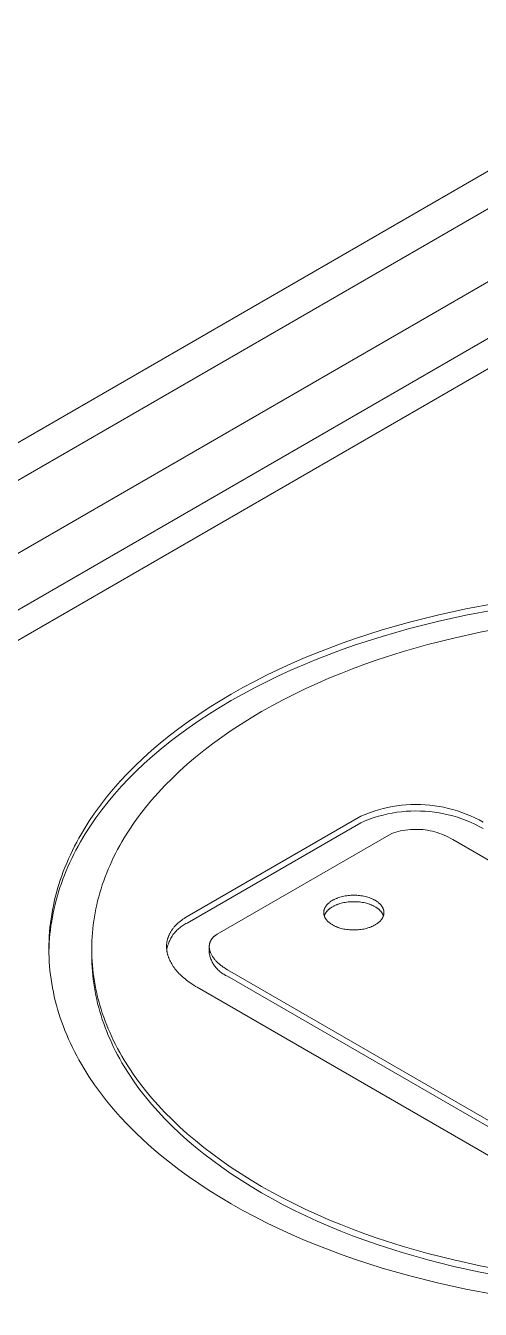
# Model space of a CAD drawing. Header units: millimetres. Extents: x -279 to 4999, y 61 to 3536.
# Drawn here: x 4700.2 to 4712.91, y 1395.65 to 1431.52 of the extents above; entities that cross this region are included whole.
import ezdxf

# ---------------------------------------------------------------- set-up
doc = ezdxf.new("R2010")
doc.units = ezdxf.units.MM
doc.layers.add('ZANO_R', color=7, linetype='Continuous', lineweight=0)

msp = doc.modelspace()

# ---------------------------------------------------------------- linework, layer by layer
at = {"layer": 'ZANO_R'}
for p, q in [((4788.437, 1470.935), (4605.167, 1365.124)), ((4605.435, 1364.224), (4789.083, 1470.253)), ((4792.281, 1470.063), (4604.064, 1361.396)), ((4793.651, 1469.272), (4605.435, 1360.605)), ((4673.547, 1399.078), (4728.367, 1430.728)), ((4712.512, 1415.222), (4713.317, 1415.372)), ((4710.937, 1414.854), (4711.719, 1415.05)), ((4711.719, 1415.05), (4712.512, 1415.222)), ((4711.719, 1414.87), (4712.512, 1415.043)), ((4712.512, 1415.043), (4713.317, 1415.192)), ((4710.17, 1414.636), (4710.937, 1414.854)), ((4710.17, 1414.456), (4710.937, 1414.675)), ((4710.937, 1414.675), (4711.719, 1414.87)), ((4713.658, 1414.709), (4712.909, 1414.57)), ((4709.05, 1414.265), (4709.419, 1414.394)), ((4709.419, 1414.394), (4710.17, 1414.636)), ((4709.419, 1414.214), (4710.17, 1414.456)), ((4712.169, 1414.409), (4711.442, 1414.227)), ((4712.909, 1414.57), (4712.169, 1414.409)), ((4707.969, 1413.842), (4708.325, 1413.989)), ((4708.325, 1413.989), (4708.685, 1414.129)), ((4708.325, 1413.809), (4708.685, 1413.95)), ((4708.685, 1414.129), (4709.05, 1414.265)), ((4708.685, 1413.95), (4709.05, 1414.085)), ((4709.05, 1414.085), (4709.419, 1414.214)), ((4710.728, 1414.023), (4710.028, 1413.798)), ((4711.442, 1414.227), (4710.728, 1414.023)), ((4707.274, 1413.531), (4707.619, 1413.689)), ((4707.619, 1413.689), (4707.969, 1413.842)), ((4707.619, 1413.51), (4707.969, 1413.662)), ((4707.969, 1413.662), (4708.325, 1413.809)), ((4709.684, 1413.678), (4709.344, 1413.552)), ((4710.028, 1413.798), (4709.684, 1413.678)), ((4706.601, 1413.198), (4706.935, 1413.367)), ((4706.935, 1413.367), (4707.274, 1413.531)), ((4706.935, 1413.188), (4707.274, 1413.351)), ((4707.274, 1413.351), (4707.619, 1413.51)), ((4708.678, 1413.284), (4708.351, 1413.142)), ((4709.009, 1413.421), (4708.678, 1413.284)), ((4709.344, 1413.552), (4709.009, 1413.421)), ((4705.951, 1412.841), (4706.273, 1413.022)), ((4706.273, 1413.022), (4706.601, 1413.198)), ((4706.273, 1412.842), (4706.601, 1413.018)), ((4706.601, 1413.018), (4706.935, 1413.188)), ((4708.03, 1412.995), (4707.714, 1412.842)), ((4708.351, 1413.142), (4708.03, 1412.995)), ((4705.333, 1412.466), (4705.637, 1412.655)), ((4705.637, 1412.655), (4705.951, 1412.841)), ((4705.642, 1412.478), (4705.951, 1412.661)), ((4705.951, 1412.661), (4706.273, 1412.842)), ((4707.098, 1412.521), (4706.798, 1412.352)), ((4707.403, 1412.684), (4707.098, 1412.521)), ((4707.714, 1412.842), (4707.403, 1412.684)), ((4704.755, 1412.077), (4705.039, 1412.273)), ((4705.039, 1412.273), (4705.333, 1412.466)), ((4705.053, 1412.102), (4705.343, 1412.292)), ((4705.343, 1412.292), (4705.642, 1412.478)), ((4706.506, 1412.179), (4706.223, 1412.002)), ((4706.798, 1412.352), (4706.506, 1412.179)), ((4704.217, 1411.676), (4704.481, 1411.878)), ((4704.481, 1411.878), (4704.755, 1412.077)), ((4704.502, 1411.714), (4704.773, 1411.91)), ((4704.773, 1411.91), (4705.053, 1412.102)), ((4705.949, 1411.823), (4705.684, 1411.64)), ((4706.223, 1412.002), (4705.949, 1411.823)), ((4703.719, 1411.263), (4703.963, 1411.471)), ((4703.963, 1411.471), (4704.217, 1411.676)), ((4703.991, 1411.313), (4704.242, 1411.515)), ((4704.242, 1411.515), (4704.502, 1411.714)), ((4705.429, 1411.455), (4705.183, 1411.267)), ((4705.684, 1411.64), (4705.429, 1411.455)), ((4703.485, 1411.052), (4703.719, 1411.263)), ((4703.517, 1410.902), (4703.749, 1411.109)), ((4703.749, 1411.109), (4703.991, 1411.313)), ((4704.947, 1411.076), (4704.72, 1410.882)), ((4705.183, 1411.267), (4704.947, 1411.076)), ((4703.047, 1410.623), (4703.261, 1410.839)), ((4703.261, 1410.839), (4703.485, 1411.052)), ((4703.295, 1410.692), (4703.517, 1410.902)), ((4704.72, 1410.882), (4704.501, 1410.686)), ((4702.648, 1410.185), (4702.842, 1410.405)), ((4702.842, 1410.405), (4703.047, 1410.623)), ((4702.88, 1410.266), (4703.083, 1410.48)), ((4703.083, 1410.48), (4703.295, 1410.692)), ((4704.293, 1410.487), (4704.093, 1410.286)), ((4704.501, 1410.686), (4704.293, 1410.487)), ((4702.464, 1409.962), (4702.648, 1410.185)), ((4702.503, 1409.831), (4702.687, 1410.05)), ((4702.687, 1410.05), (4702.88, 1410.266)), ((4703.903, 1410.083), (4703.722, 1409.878)), ((4704.093, 1410.286), (4703.903, 1410.083)), ((4702.125, 1409.511), (4702.29, 1409.738)), ((4702.29, 1409.738), (4702.464, 1409.962)), ((4702.33, 1409.611), (4702.503, 1409.831)), ((4703.55, 1409.671), (4703.388, 1409.462)), ((4703.722, 1409.878), (4703.55, 1409.671)), ((4710.067, 1409.608), (4710.194, 1409.643)), ((4710.194, 1409.643), (4710.323, 1409.672)), ((4710.323, 1409.672), (4710.452, 1409.697)), ((4710.452, 1409.697), (4710.581, 1409.718)), ((4710.581, 1409.718), (4710.712, 1409.735)), ((4710.712, 1409.735), (4710.843, 1409.746)), ((4710.843, 1409.746), (4710.974, 1409.754)), ((4710.974, 1409.754), (4711.106, 1409.756)), ((4711.106, 1409.756), (4711.237, 1409.755)), ((4711.237, 1409.755), (4711.368, 1409.748)), ((4711.368, 1409.748), (4711.499, 1409.737)), ((4711.499, 1409.737), (4711.63, 1409.722)), ((4711.63, 1409.722), (4711.76, 1409.702)), ((4711.76, 1409.702), (4711.889, 1409.678)), ((4711.889, 1409.678), (4712.018, 1409.649)), ((4712.018, 1409.649), (4712.145, 1409.616)), ((4701.826, 1409.053), (4701.971, 1409.283)), ((4701.971, 1409.283), (4702.125, 1409.511)), ((4702.011, 1409.164), (4702.165, 1409.388)), ((4702.165, 1409.388), (4702.33, 1409.611)), ((4703.388, 1409.462), (4703.235, 1409.251)), ((4704.713, 1406.623), (4709.573, 1409.429)), ((4709.573, 1409.429), (4709.695, 1409.48)), ((4709.573, 1409.249), (4709.695, 1409.301)), ((4709.695, 1409.48), (4709.817, 1409.527)), ((4709.695, 1409.301), (4709.817, 1409.348)), ((4709.817, 1409.527), (4709.942, 1409.57)), ((4709.817, 1409.348), (4709.942, 1409.39)), ((4709.942, 1409.57), (4710.067, 1409.608)), ((4709.942, 1409.39), (4710.067, 1409.429)), ((4710.067, 1409.429), (4710.194, 1409.463)), ((4710.194, 1409.463), (4710.323, 1409.492)), ((4710.323, 1409.492), (4710.452, 1409.518)), ((4710.452, 1409.518), (4710.581, 1409.539)), ((4710.581, 1409.539), (4710.712, 1409.555)), ((4710.712, 1409.555), (4710.843, 1409.567)), ((4710.843, 1409.567), (4710.974, 1409.574)), ((4710.974, 1409.574), (4711.106, 1409.577)), ((4711.106, 1409.577), (4711.237, 1409.575)), ((4711.237, 1409.575), (4711.368, 1409.568)), ((4711.368, 1409.568), (4711.499, 1409.558)), ((4711.499, 1409.558), (4711.63, 1409.542)), ((4711.63, 1409.542), (4711.76, 1409.522)), ((4711.76, 1409.522), (4711.889, 1409.498)), ((4711.889, 1409.498), (4712.018, 1409.469)), ((4712.018, 1409.469), (4712.145, 1409.436)), ((4712.145, 1409.616), (4712.271, 1409.578)), ((4712.145, 1409.436), (4712.271, 1409.399)), ((4712.271, 1409.578), (4712.395, 1409.536)), ((4712.271, 1409.399), (4712.395, 1409.357)), ((4712.395, 1409.536), (4712.519, 1409.49)), ((4712.395, 1409.357), (4712.519, 1409.311)), ((4712.519, 1409.49), (4712.64, 1409.44)), ((4712.519, 1409.311), (4712.64, 1409.26)), ((4712.64, 1409.44), (4712.76, 1409.385)), ((4712.76, 1409.385), (4712.877, 1409.327)), ((4712.877, 1409.327), (4712.993, 1409.264)), ((4701.692, 1408.821), (4701.758, 1408.937)), ((4701.731, 1408.711), (4701.866, 1408.938)), ((4701.758, 1408.937), (4701.826, 1409.053)), ((4701.866, 1408.938), (4702.011, 1409.164)), ((4703.091, 1409.038), (4702.957, 1408.824)), ((4703.235, 1409.251), (4703.091, 1409.038)), ((4704.713, 1406.443), (4709.573, 1409.249)), ((4710.42, 1408.94), (4705.56, 1406.134)), ((4710.486, 1408.963), (4710.42, 1408.94)), ((4710.551, 1408.983), (4710.486, 1408.963)), ((4710.618, 1409.001), (4710.551, 1408.983)), ((4710.685, 1409.017), (4710.618, 1409.001)), ((4710.753, 1409.031), (4710.685, 1409.017)), ((4710.821, 1409.042), (4710.753, 1409.031)), ((4710.889, 1409.051), (4710.821, 1409.042)), ((4710.958, 1409.057), (4710.889, 1409.051)), ((4711.027, 1409.062), (4710.958, 1409.057)), ((4711.095, 1409.063), (4711.027, 1409.062)), ((4711.164, 1409.063), (4711.095, 1409.063)), ((4711.233, 1409.06), (4711.164, 1409.063)), ((4711.302, 1409.054), (4711.233, 1409.06)), ((4711.371, 1409.047), (4711.302, 1409.054)), ((4711.439, 1409.036), (4711.371, 1409.047)), ((4711.507, 1409.024), (4711.439, 1409.036)), ((4711.574, 1409.009), (4711.507, 1409.024)), ((4711.641, 1408.992), (4711.574, 1409.009)), ((4711.707, 1408.973), (4711.641, 1408.992)), ((4711.772, 1408.951), (4711.707, 1408.973)), ((4711.837, 1408.927), (4711.772, 1408.951)), ((4711.901, 1408.901), (4711.837, 1408.927)), ((4712.64, 1409.26), (4712.76, 1409.206)), ((4712.76, 1409.206), (4712.877, 1409.147)), ((4712.877, 1409.147), (4712.993, 1409.084)), ((4701.509, 1408.472), (4701.567, 1408.589)), ((4701.567, 1408.589), (4701.628, 1408.705)), ((4701.605, 1408.482), (4701.667, 1408.596)), ((4701.628, 1408.705), (4701.692, 1408.821)), ((4701.667, 1408.596), (4701.731, 1408.711)), ((4702.831, 1408.609), (4702.772, 1408.5)), ((4702.893, 1408.716), (4702.831, 1408.609)), ((4702.957, 1408.824), (4702.893, 1408.716)), ((4711.964, 1408.873), (4711.901, 1408.901)), ((4712.026, 1408.842), (4711.964, 1408.873)), ((4712.086, 1408.81), (4712.026, 1408.842)), ((4712.146, 1408.775), (4712.086, 1408.81)), ((4723.577, 1402.176), (4712.146, 1408.775)), ((4701.348, 1408.119), (4701.399, 1408.237)), ((4701.399, 1408.237), (4701.453, 1408.354)), ((4701.435, 1408.136), (4701.489, 1408.251)), ((4701.453, 1408.354), (4701.509, 1408.472)), ((4701.489, 1408.251), (4701.546, 1408.367)), ((4701.546, 1408.367), (4701.605, 1408.482)), ((4702.661, 1408.283), (4702.609, 1408.173)), ((4702.715, 1408.392), (4702.661, 1408.283)), ((4702.772, 1408.5), (4702.715, 1408.392)), ((4701.21, 1407.763), (4701.253, 1407.882)), ((4701.253, 1407.882), (4701.3, 1408)), ((4701.286, 1407.787), (4701.333, 1407.904)), ((4701.3, 1408), (4701.348, 1408.119)), ((4701.333, 1407.904), (4701.383, 1408.02)), ((4701.383, 1408.02), (4701.435, 1408.136)), ((4702.466, 1407.844), (4702.423, 1407.733)), ((4702.511, 1407.954), (4702.466, 1407.844)), ((4702.559, 1408.064), (4702.511, 1407.954)), ((4702.609, 1408.173), (4702.559, 1408.064)), ((4701.094, 1407.406), (4701.13, 1407.525)), ((4701.13, 1407.525), (4701.169, 1407.644)), ((4701.16, 1407.437), (4701.199, 1407.554)), ((4701.169, 1407.644), (4701.21, 1407.763)), ((4701.199, 1407.554), (4701.242, 1407.671)), ((4701.242, 1407.671), (4701.286, 1407.787)), ((4702.344, 1407.512), (4702.308, 1407.401)), ((4702.383, 1407.623), (4702.344, 1407.512)), ((4702.423, 1407.733), (4702.383, 1407.623)), ((4701.001, 1407.046), (4701.029, 1407.166)), ((4701.029, 1407.166), (4701.06, 1407.286)), ((4701.054, 1407.084), (4701.087, 1407.202)), ((4701.06, 1407.286), (4701.094, 1407.406)), ((4701.087, 1407.202), (4701.122, 1407.319)), ((4701.122, 1407.319), (4701.16, 1407.437)), ((4702.243, 1407.179), (4702.214, 1407.067)), ((4702.275, 1407.29), (4702.243, 1407.179)), ((4702.308, 1407.401), (4702.275, 1407.29)), ((4708.846, 1407.113), (4708.863, 1407.121)), ((4708.863, 1407.121), (4708.88, 1407.128)), ((4708.88, 1407.128), (4708.897, 1407.135)), ((4708.897, 1407.135), (4708.914, 1407.142)), ((4708.914, 1407.142), (4708.932, 1407.149)), ((4708.932, 1407.149), (4708.95, 1407.155)), ((4708.95, 1407.155), (4708.986, 1407.167)), ((4708.986, 1407.167), (4709.023, 1407.177)), ((4709.023, 1407.177), (4709.06, 1407.187)), ((4709.06, 1407.187), (4709.099, 1407.195)), ((4709.099, 1407.195), (4709.137, 1407.202)), ((4709.137, 1407.202), (4709.177, 1407.208)), ((4709.177, 1407.208), (4709.216, 1407.213)), ((4709.216, 1407.213), (4709.256, 1407.217)), ((4709.256, 1407.217), (4709.296, 1407.22)), ((4709.296, 1407.22), (4709.336, 1407.222)), ((4709.336, 1407.222), (4709.377, 1407.222)), ((4709.377, 1407.222), (4709.417, 1407.222)), ((4709.417, 1407.222), (4709.457, 1407.22)), ((4709.457, 1407.22), (4709.498, 1407.217)), ((4709.498, 1407.217), (4709.537, 1407.213)), ((4709.537, 1407.213), (4709.577, 1407.208)), ((4709.577, 1407.208), (4709.616, 1407.202)), ((4709.616, 1407.202), (4709.655, 1407.195)), ((4709.655, 1407.195), (4709.693, 1407.187)), ((4709.693, 1407.187), (4709.731, 1407.177)), ((4709.731, 1407.177), (4709.768, 1407.167)), ((4709.768, 1407.167), (4709.804, 1407.155)), ((4709.804, 1407.155), (4709.822, 1407.149)), ((4709.822, 1407.149), (4709.839, 1407.142)), ((4709.839, 1407.142), (4709.857, 1407.135)), ((4709.857, 1407.135), (4709.874, 1407.128)), ((4709.874, 1407.128), (4709.891, 1407.121)), ((4709.891, 1407.121), (4709.908, 1407.113)), ((4700.93, 1406.686), (4700.951, 1406.806)), ((4700.951, 1406.806), (4700.975, 1406.926)), ((4700.971, 1406.73), (4700.996, 1406.848)), ((4700.975, 1406.926), (4701.001, 1407.046)), ((4700.996, 1406.848), (4701.024, 1406.966)), ((4701.024, 1406.966), (4701.054, 1407.084)), ((4702.163, 1406.843), (4702.141, 1406.731)), ((4702.188, 1406.955), (4702.163, 1406.843)), ((4702.214, 1407.067), (4702.188, 1406.955)), ((4708.537, 1406.766), (4708.538, 1406.771)), ((4708.537, 1406.76), (4708.537, 1406.766)), ((4708.538, 1406.771), (4708.539, 1406.777)), ((4708.539, 1406.777), (4708.54, 1406.783)), ((4708.54, 1406.783), (4708.541, 1406.789)), ((4708.541, 1406.789), (4708.542, 1406.795)), ((4708.542, 1406.795), (4708.543, 1406.8)), ((4708.543, 1406.8), (4708.544, 1406.806)), ((4708.544, 1406.806), (4708.546, 1406.812)), ((4708.546, 1406.812), (4708.547, 1406.818)), ((4708.547, 1406.818), (4708.549, 1406.823)), ((4708.549, 1406.823), (4708.551, 1406.829)), ((4708.551, 1406.829), (4708.553, 1406.835)), ((4708.553, 1406.835), (4708.555, 1406.841)), ((4708.555, 1406.841), (4708.557, 1406.846)), ((4708.557, 1406.846), (4708.56, 1406.852)), ((4708.56, 1406.852), (4708.562, 1406.858)), ((4708.562, 1406.858), (4708.565, 1406.863)), ((4708.565, 1406.863), (4708.568, 1406.869)), ((4708.568, 1406.869), (4708.57, 1406.875)), ((4708.57, 1406.875), (4708.573, 1406.88)), ((4708.573, 1406.88), (4708.576, 1406.886)), ((4708.576, 1406.886), (4708.58, 1406.892)), ((4708.58, 1406.892), (4708.583, 1406.897)), ((4708.583, 1406.897), (4708.59, 1406.908)), ((4708.59, 1406.908), (4708.597, 1406.919)), ((4708.597, 1406.919), (4708.605, 1406.93)), ((4708.605, 1406.93), (4708.614, 1406.941)), ((4708.61, 1406.757), (4708.617, 1406.765)), ((4708.614, 1406.941), (4708.623, 1406.952)), ((4708.617, 1406.765), (4708.624, 1406.773)), ((4708.623, 1406.952), (4708.632, 1406.962)), ((4708.624, 1406.773), (4708.631, 1406.781)), ((4708.631, 1406.781), (4708.638, 1406.789)), ((4708.632, 1406.962), (4708.642, 1406.973)), ((4708.638, 1406.789), (4708.646, 1406.797)), ((4708.642, 1406.973), (4708.652, 1406.983)), ((4708.646, 1406.797), (4708.654, 1406.805)), ((4708.652, 1406.983), (4708.663, 1406.994)), ((4708.654, 1406.805), (4708.662, 1406.813)), ((4708.662, 1406.813), (4708.671, 1406.821)), ((4708.663, 1406.994), (4708.674, 1407.004)), ((4708.671, 1406.821), (4708.679, 1406.828)), ((4708.674, 1407.004), (4708.686, 1407.014)), ((4708.679, 1406.828), (4708.688, 1406.836)), ((4708.686, 1407.014), (4708.699, 1407.024)), ((4708.688, 1406.836), (4708.698, 1406.843)), ((4708.698, 1406.843), (4708.707, 1406.851)), ((4708.699, 1407.024), (4708.711, 1407.033)), ((4708.707, 1406.851), (4708.717, 1406.858)), ((4708.711, 1407.033), (4708.725, 1407.043)), ((4708.717, 1406.858), (4708.727, 1406.865)), ((4708.725, 1407.043), (4708.738, 1407.053)), ((4708.727, 1406.865), (4708.738, 1406.873)), ((4708.738, 1407.053), (4708.753, 1407.062)), ((4708.738, 1406.873), (4708.749, 1406.88)), ((4708.749, 1406.88), (4708.76, 1406.887)), ((4708.753, 1407.062), (4708.767, 1407.071)), ((4708.76, 1406.887), (4708.782, 1406.9)), ((4708.767, 1407.071), (4708.782, 1407.08)), ((4708.782, 1407.08), (4708.798, 1407.089)), ((4708.782, 1406.9), (4708.798, 1406.909)), ((4708.798, 1407.089), (4708.814, 1407.097)), ((4708.798, 1406.909), (4708.814, 1406.918)), ((4708.814, 1407.097), (4708.83, 1407.105)), ((4708.814, 1406.918), (4708.83, 1406.926)), ((4708.83, 1407.105), (4708.846, 1407.113)), ((4708.83, 1406.926), (4708.846, 1406.934)), ((4708.846, 1406.934), (4708.863, 1406.941)), ((4708.863, 1406.941), (4708.88, 1406.949)), ((4708.88, 1406.949), (4708.897, 1406.956)), ((4708.897, 1406.956), (4708.914, 1406.962)), ((4708.914, 1406.962), (4708.932, 1406.969)), ((4708.932, 1406.969), (4708.95, 1406.975)), ((4708.95, 1406.975), (4708.986, 1406.987)), ((4708.986, 1406.987), (4709.023, 1406.997)), ((4709.023, 1406.997), (4709.06, 1407.007)), ((4709.06, 1407.007), (4709.099, 1407.015)), ((4709.099, 1407.015), (4709.137, 1407.022)), ((4709.137, 1407.022), (4709.177, 1407.029)), ((4709.177, 1407.029), (4709.216, 1407.034)), ((4709.216, 1407.034), (4709.256, 1407.037)), ((4709.256, 1407.037), (4709.296, 1407.04)), ((4709.296, 1407.04), (4709.336, 1407.042)), ((4709.336, 1407.042), (4709.377, 1407.042)), ((4709.377, 1407.042), (4709.417, 1407.042)), ((4709.417, 1407.042), (4709.457, 1407.04)), ((4709.457, 1407.04), (4709.498, 1407.037)), ((4709.498, 1407.037), (4709.537, 1407.033)), ((4709.537, 1407.033), (4709.577, 1407.028)), ((4709.577, 1407.028), (4709.616, 1407.022)), ((4709.616, 1407.022), (4709.655, 1407.015)), ((4709.655, 1407.015), (4709.693, 1407.007)), ((4709.693, 1407.007), (4709.731, 1406.997)), ((4709.731, 1406.997), (4709.768, 1406.987)), ((4709.768, 1406.987), (4709.804, 1406.975)), ((4709.804, 1406.975), (4709.822, 1406.969)), ((4709.822, 1406.969), (4709.839, 1406.962)), ((4709.839, 1406.962), (4709.857, 1406.956)), ((4709.857, 1406.956), (4709.874, 1406.948)), ((4709.874, 1406.948), (4709.891, 1406.941)), ((4709.891, 1406.941), (4709.908, 1406.933)), ((4709.908, 1407.113), (4709.924, 1407.105)), ((4709.908, 1406.933), (4709.924, 1406.926)), ((4709.924, 1407.105), (4709.94, 1407.097)), ((4709.924, 1406.926), (4709.94, 1406.917)), ((4709.94, 1407.097), (4709.956, 1407.089)), ((4709.94, 1406.917), (4709.956, 1406.909)), ((4709.956, 1407.089), (4709.971, 1407.08)), ((4709.956, 1406.909), (4709.971, 1406.9)), ((4709.971, 1407.08), (4709.987, 1407.071)), ((4709.971, 1406.9), (4709.994, 1406.886)), ((4709.987, 1407.071), (4710.001, 1407.062)), ((4709.994, 1406.886), (4710.005, 1406.879)), ((4710.001, 1407.062), (4710.015, 1407.052)), ((4710.005, 1406.879), (4710.016, 1406.872)), ((4710.015, 1407.052), (4710.029, 1407.043)), ((4710.016, 1406.872), (4710.026, 1406.865)), ((4710.026, 1406.865), (4710.036, 1406.858)), ((4710.029, 1407.043), (4710.042, 1407.033)), ((4710.036, 1406.858), (4710.046, 1406.851)), ((4710.042, 1407.033), (4710.055, 1407.024)), ((4710.046, 1406.851), (4710.056, 1406.843)), ((4710.055, 1407.024), (4710.067, 1407.014)), ((4710.056, 1406.843), (4710.065, 1406.836)), ((4710.065, 1406.836), (4710.074, 1406.828)), ((4710.067, 1407.014), (4710.079, 1407.004)), ((4710.074, 1406.828), (4710.083, 1406.82)), ((4710.079, 1407.004), (4710.091, 1406.993)), ((4710.083, 1406.82), (4710.092, 1406.813)), ((4710.091, 1406.993), (4710.101, 1406.983)), ((4710.092, 1406.813), (4710.1, 1406.805)), ((4710.1, 1406.805), (4710.108, 1406.797)), ((4710.101, 1406.983), (4710.112, 1406.973)), ((4710.108, 1406.797), (4710.115, 1406.789)), ((4710.112, 1406.973), (4710.122, 1406.962)), ((4710.115, 1406.789), (4710.123, 1406.781)), ((4710.122, 1406.962), (4710.131, 1406.952)), ((4710.123, 1406.781), (4710.13, 1406.773)), ((4710.13, 1406.773), (4710.137, 1406.765)), ((4710.131, 1406.952), (4710.14, 1406.941)), ((4710.137, 1406.765), (4710.143, 1406.757)), ((4710.14, 1406.941), (4710.148, 1406.93)), ((4710.148, 1406.93), (4710.156, 1406.919)), ((4710.156, 1406.919), (4710.164, 1406.908)), ((4710.164, 1406.908), (4710.171, 1406.897)), ((4710.171, 1406.897), (4710.174, 1406.892)), ((4710.174, 1406.892), (4710.177, 1406.886)), ((4710.177, 1406.886), (4710.18, 1406.88)), ((4710.18, 1406.88), (4710.183, 1406.875)), ((4710.183, 1406.875), (4710.186, 1406.869)), ((4710.186, 1406.869), (4710.189, 1406.863)), ((4710.189, 1406.863), (4710.191, 1406.858)), ((4710.191, 1406.858), (4710.194, 1406.852)), ((4710.194, 1406.852), (4710.196, 1406.846)), ((4710.196, 1406.846), (4710.198, 1406.841)), ((4710.198, 1406.841), (4710.201, 1406.835)), ((4710.201, 1406.835), (4710.203, 1406.829)), ((4710.203, 1406.829), (4710.204, 1406.823)), ((4710.204, 1406.823), (4710.206, 1406.818)), ((4710.206, 1406.818), (4710.208, 1406.812)), ((4710.208, 1406.812), (4710.209, 1406.806)), ((4710.209, 1406.806), (4710.211, 1406.8)), ((4710.211, 1406.8), (4710.212, 1406.795)), ((4710.212, 1406.795), (4710.213, 1406.789)), ((4710.213, 1406.789), (4710.214, 1406.783)), ((4710.214, 1406.783), (4710.215, 1406.777)), ((4710.215, 1406.777), (4710.216, 1406.771)), ((4710.216, 1406.771), (4710.216, 1406.766)), ((4710.216, 1406.766), (4710.217, 1406.76)), ((4700.881, 1406.324), (4700.895, 1406.444)), ((4700.895, 1406.444), (4700.911, 1406.565)), ((4700.909, 1406.374), (4700.928, 1406.493)), ((4700.911, 1406.565), (4700.93, 1406.686)), ((4700.928, 1406.493), (4700.948, 1406.611)), ((4700.948, 1406.611), (4700.971, 1406.73)), ((4702.104, 1406.507), (4702.089, 1406.395)), ((4702.122, 1406.619), (4702.104, 1406.507)), ((4702.141, 1406.731), (4702.122, 1406.619)), ((4704.407, 1406.391), (4704.435, 1406.419)), ((4704.435, 1406.419), (4704.465, 1406.446)), ((4704.465, 1406.446), (4704.496, 1406.473)), ((4704.496, 1406.473), (4704.529, 1406.499)), ((4704.529, 1406.499), (4704.563, 1406.525)), ((4704.563, 1406.525), (4704.598, 1406.55)), ((4704.598, 1406.55), (4704.635, 1406.575)), ((4704.621, 1406.393), (4704.651, 1406.411)), ((4704.635, 1406.575), (4704.673, 1406.599)), ((4704.651, 1406.411), (4704.682, 1406.428)), ((4704.673, 1406.599), (4704.713, 1406.623)), ((4704.682, 1406.428), (4704.713, 1406.443)), ((4708.536, 1406.754), (4708.537, 1406.76)), ((4708.536, 1406.748), (4708.536, 1406.754)), ((4708.536, 1406.742), (4708.536, 1406.748)), ((4708.536, 1406.736), (4708.536, 1406.742)), ((4708.536, 1406.731), (4708.536, 1406.736)), ((4708.536, 1406.725), (4708.536, 1406.731)), ((4708.536, 1406.719), (4708.536, 1406.725)), ((4708.537, 1406.713), (4708.536, 1406.719)), ((4708.537, 1406.707), (4708.537, 1406.713)), ((4708.538, 1406.702), (4708.537, 1406.707)), ((4708.539, 1406.696), (4708.538, 1406.702)), ((4708.539, 1406.69), (4708.539, 1406.696)), ((4708.541, 1406.684), (4708.539, 1406.69)), ((4708.542, 1406.678), (4708.541, 1406.684)), ((4708.543, 1406.673), (4708.542, 1406.678)), ((4708.544, 1406.667), (4708.543, 1406.673)), ((4708.546, 1406.661), (4708.544, 1406.667)), ((4708.547, 1406.655), (4708.546, 1406.661)), ((4708.549, 1406.649), (4708.547, 1406.655)), ((4708.551, 1406.644), (4708.549, 1406.649)), ((4708.55, 1406.647), (4708.553, 1406.655)), ((4708.553, 1406.638), (4708.551, 1406.644)), ((4708.553, 1406.655), (4708.556, 1406.664)), ((4708.555, 1406.632), (4708.553, 1406.638)), ((4708.557, 1406.627), (4708.555, 1406.632)), ((4708.556, 1406.664), (4708.56, 1406.673)), ((4708.56, 1406.621), (4708.557, 1406.627)), ((4708.56, 1406.673), (4708.564, 1406.681)), ((4708.562, 1406.615), (4708.56, 1406.621)), ((4708.565, 1406.61), (4708.562, 1406.615)), ((4708.564, 1406.681), (4708.568, 1406.69)), ((4708.567, 1406.604), (4708.565, 1406.61)), ((4708.57, 1406.598), (4708.567, 1406.604)), ((4708.568, 1406.69), (4708.572, 1406.698)), ((4708.573, 1406.593), (4708.57, 1406.598)), ((4708.572, 1406.698), (4708.577, 1406.707)), ((4708.576, 1406.587), (4708.573, 1406.593)), ((4708.579, 1406.581), (4708.576, 1406.587)), ((4708.577, 1406.707), (4708.582, 1406.715)), ((4708.583, 1406.576), (4708.579, 1406.581)), ((4708.582, 1406.715), (4708.587, 1406.724)), ((4708.59, 1406.565), (4708.583, 1406.576)), ((4708.587, 1406.724), (4708.592, 1406.732)), ((4708.597, 1406.554), (4708.59, 1406.565)), ((4708.592, 1406.732), (4708.598, 1406.74)), ((4708.605, 1406.543), (4708.597, 1406.554)), ((4708.598, 1406.74), (4708.604, 1406.749)), ((4708.604, 1406.749), (4708.61, 1406.757)), ((4708.614, 1406.532), (4708.605, 1406.543)), ((4708.623, 1406.521), (4708.614, 1406.532)), ((4708.632, 1406.511), (4708.623, 1406.521)), ((4708.642, 1406.5), (4708.632, 1406.511)), ((4708.652, 1406.49), (4708.642, 1406.5)), ((4708.663, 1406.479), (4708.652, 1406.49)), ((4708.674, 1406.469), (4708.663, 1406.479)), ((4708.686, 1406.459), (4708.674, 1406.469)), ((4708.698, 1406.449), (4708.686, 1406.459)), ((4708.711, 1406.44), (4708.698, 1406.449)), ((4708.724, 1406.43), (4708.711, 1406.44)), ((4708.738, 1406.421), (4708.724, 1406.43)), ((4708.752, 1406.411), (4708.738, 1406.421)), ((4708.767, 1406.402), (4708.752, 1406.411)), ((4708.782, 1406.393), (4708.767, 1406.402)), ((4709.987, 1406.402), (4709.972, 1406.393)), ((4710.002, 1406.411), (4709.987, 1406.402)), ((4710.016, 1406.421), (4710.002, 1406.411)), ((4710.029, 1406.43), (4710.016, 1406.421)), ((4710.043, 1406.44), (4710.029, 1406.43)), ((4710.055, 1406.45), (4710.043, 1406.44)), ((4710.068, 1406.459), (4710.055, 1406.45)), ((4710.079, 1406.469), (4710.068, 1406.459)), ((4710.091, 1406.48), (4710.079, 1406.469)), ((4710.102, 1406.49), (4710.091, 1406.48)), ((4710.112, 1406.5), (4710.102, 1406.49)), ((4710.122, 1406.511), (4710.112, 1406.5)), ((4710.131, 1406.521), (4710.122, 1406.511)), ((4710.14, 1406.532), (4710.131, 1406.521)), ((4710.148, 1406.543), (4710.14, 1406.532)), ((4710.143, 1406.757), (4710.15, 1406.749)), ((4710.156, 1406.554), (4710.148, 1406.543)), ((4710.15, 1406.749), (4710.156, 1406.74)), ((4710.156, 1406.74), (4710.161, 1406.732)), ((4710.164, 1406.565), (4710.156, 1406.554)), ((4710.161, 1406.732), (4710.167, 1406.724)), ((4710.171, 1406.576), (4710.164, 1406.565)), ((4710.167, 1406.724), (4710.172, 1406.715)), ((4710.174, 1406.582), (4710.171, 1406.576)), ((4710.172, 1406.715), (4710.177, 1406.707)), ((4710.177, 1406.587), (4710.174, 1406.582)), ((4710.177, 1406.707), (4710.182, 1406.698)), ((4710.18, 1406.593), (4710.177, 1406.587)), ((4710.183, 1406.598), (4710.18, 1406.593)), ((4710.182, 1406.698), (4710.186, 1406.69)), ((4710.186, 1406.604), (4710.183, 1406.598)), ((4710.186, 1406.69), (4710.19, 1406.681)), ((4710.189, 1406.61), (4710.186, 1406.604)), ((4710.191, 1406.615), (4710.189, 1406.61)), ((4710.19, 1406.681), (4710.194, 1406.673)), ((4710.194, 1406.621), (4710.191, 1406.615)), ((4710.194, 1406.673), (4710.197, 1406.664)), ((4710.196, 1406.627), (4710.194, 1406.621)), ((4710.198, 1406.632), (4710.196, 1406.627)), ((4710.197, 1406.664), (4710.201, 1406.655)), ((4710.201, 1406.638), (4710.198, 1406.632)), ((4710.201, 1406.655), (4710.203, 1406.647)), ((4710.203, 1406.644), (4710.201, 1406.638)), ((4710.204, 1406.65), (4710.203, 1406.644)), ((4710.206, 1406.655), (4710.204, 1406.65)), ((4710.208, 1406.661), (4710.206, 1406.655)), ((4710.209, 1406.667), (4710.208, 1406.661)), ((4710.211, 1406.673), (4710.209, 1406.667)), ((4710.212, 1406.678), (4710.211, 1406.673)), ((4710.213, 1406.684), (4710.212, 1406.678)), ((4710.214, 1406.69), (4710.213, 1406.684)), ((4710.215, 1406.696), (4710.214, 1406.69)), ((4710.216, 1406.702), (4710.215, 1406.696)), ((4710.217, 1406.713), (4710.216, 1406.707)), ((4710.216, 1406.707), (4710.216, 1406.702)), ((4710.217, 1406.76), (4710.217, 1406.754)), ((4710.217, 1406.754), (4710.218, 1406.748)), ((4710.218, 1406.725), (4710.217, 1406.719)), ((4710.217, 1406.719), (4710.217, 1406.713)), ((4710.218, 1406.748), (4710.218, 1406.742)), ((4710.218, 1406.742), (4710.218, 1406.737)), ((4710.218, 1406.737), (4710.218, 1406.731)), ((4710.218, 1406.731), (4710.218, 1406.725)), ((4700.855, 1405.961), (4700.861, 1406.082)), ((4700.861, 1406.082), (4700.87, 1406.203)), ((4700.87, 1406.203), (4700.881, 1406.324)), ((4700.87, 1406.018), (4700.88, 1406.136)), ((4700.88, 1406.136), (4700.894, 1406.255)), ((4700.894, 1406.255), (4700.909, 1406.374)), ((4702.058, 1406.057), (4702.052, 1405.945)), ((4702.066, 1406.17), (4702.058, 1406.057)), ((4702.076, 1406.282), (4702.066, 1406.17)), ((4702.089, 1406.395), (4702.076, 1406.282)), ((4704.179, 1406.031), (4704.185, 1406.047)), ((4704.185, 1406.047), (4704.191, 1406.063)), ((4704.191, 1406.063), (4704.197, 1406.078)), ((4704.197, 1406.078), (4704.203, 1406.094)), ((4704.203, 1406.094), (4704.21, 1406.11)), ((4704.21, 1406.11), (4704.217, 1406.125)), ((4704.217, 1406.125), (4704.225, 1406.141)), ((4704.225, 1406.141), (4704.233, 1406.156)), ((4704.233, 1406.156), (4704.241, 1406.172)), ((4704.241, 1406.172), (4704.249, 1406.187)), ((4704.249, 1406.187), (4704.258, 1406.202)), ((4704.258, 1406.202), (4704.268, 1406.217)), ((4704.262, 1406.022), (4704.28, 1406.052)), ((4704.268, 1406.217), (4704.277, 1406.232)), ((4704.277, 1406.232), (4704.287, 1406.247)), ((4704.28, 1406.052), (4704.298, 1406.082)), ((4704.287, 1406.247), (4704.298, 1406.262)), ((4704.298, 1406.262), (4704.308, 1406.277)), ((4704.298, 1406.082), (4704.318, 1406.111)), ((4704.308, 1406.277), (4704.319, 1406.291)), ((4704.318, 1406.111), (4704.339, 1406.139)), ((4704.319, 1406.291), (4704.331, 1406.306)), ((4704.331, 1406.306), (4704.343, 1406.32)), ((4704.339, 1406.139), (4704.36, 1406.166)), ((4704.343, 1406.32), (4704.355, 1406.335)), ((4704.355, 1406.335), (4704.367, 1406.349)), ((4704.36, 1406.166), (4704.383, 1406.192)), ((4704.367, 1406.349), (4704.38, 1406.363)), ((4704.38, 1406.363), (4704.407, 1406.391)), ((4704.383, 1406.192), (4704.406, 1406.218)), ((4704.406, 1406.218), (4704.43, 1406.243)), ((4704.43, 1406.243), (4704.455, 1406.268)), ((4704.455, 1406.268), (4704.481, 1406.291)), ((4704.481, 1406.291), (4704.508, 1406.313)), ((4704.508, 1406.313), (4704.535, 1406.335)), ((4704.535, 1406.335), (4704.563, 1406.355)), ((4704.563, 1406.355), (4704.592, 1406.375)), ((4704.592, 1406.375), (4704.621, 1406.393)), ((4705.444, 1406.046), (4705.438, 1406.039)), ((4705.45, 1406.052), (4705.444, 1406.046)), ((4705.457, 1406.058), (4705.45, 1406.052)), ((4705.464, 1406.065), (4705.457, 1406.058)), ((4705.471, 1406.071), (4705.464, 1406.065)), ((4705.478, 1406.077), (4705.471, 1406.071)), ((4705.485, 1406.083), (4705.478, 1406.077)), ((4705.493, 1406.089), (4705.485, 1406.083)), ((4705.501, 1406.095), (4705.493, 1406.089)), ((4705.509, 1406.101), (4705.501, 1406.095)), ((4705.525, 1406.112), (4705.509, 1406.101)), ((4705.542, 1406.123), (4705.525, 1406.112)), ((4705.56, 1406.134), (4705.542, 1406.123)), ((4708.798, 1406.384), (4708.782, 1406.393)), ((4708.813, 1406.376), (4708.798, 1406.384)), ((4708.83, 1406.368), (4708.813, 1406.376)), ((4708.846, 1406.36), (4708.83, 1406.368)), ((4708.863, 1406.352), (4708.846, 1406.36)), ((4708.879, 1406.345), (4708.863, 1406.352)), ((4708.897, 1406.338), (4708.879, 1406.345)), ((4708.914, 1406.331), (4708.897, 1406.338)), ((4708.932, 1406.324), (4708.914, 1406.331)), ((4708.949, 1406.318), (4708.932, 1406.324)), ((4708.986, 1406.306), (4708.949, 1406.318)), ((4709.023, 1406.296), (4708.986, 1406.306)), ((4709.06, 1406.286), (4709.023, 1406.296)), ((4709.099, 1406.278), (4709.06, 1406.286)), ((4709.137, 1406.271), (4709.099, 1406.278)), ((4709.177, 1406.265), (4709.137, 1406.271)), ((4709.216, 1406.26), (4709.177, 1406.265)), ((4709.256, 1406.256), (4709.216, 1406.26)), ((4709.296, 1406.253), (4709.256, 1406.256)), ((4709.336, 1406.251), (4709.296, 1406.253)), ((4709.377, 1406.251), (4709.336, 1406.251)), ((4709.417, 1406.251), (4709.377, 1406.251)), ((4709.457, 1406.253), (4709.417, 1406.251)), ((4709.497, 1406.256), (4709.457, 1406.253)), ((4709.537, 1406.26), (4709.497, 1406.256)), ((4709.577, 1406.265), (4709.537, 1406.26)), ((4709.616, 1406.271), (4709.577, 1406.265)), ((4709.655, 1406.278), (4709.616, 1406.271)), ((4709.693, 1406.287), (4709.655, 1406.278)), ((4709.731, 1406.296), (4709.693, 1406.287)), ((4709.768, 1406.307), (4709.731, 1406.296)), ((4709.804, 1406.318), (4709.768, 1406.307)), ((4709.822, 1406.324), (4709.804, 1406.318)), ((4709.84, 1406.331), (4709.822, 1406.324)), ((4709.857, 1406.338), (4709.84, 1406.331)), ((4709.874, 1406.345), (4709.857, 1406.338)), ((4709.891, 1406.352), (4709.874, 1406.345)), ((4709.908, 1406.36), (4709.891, 1406.352)), ((4709.924, 1406.368), (4709.908, 1406.36)), ((4709.94, 1406.376), (4709.924, 1406.368)), ((4709.956, 1406.385), (4709.94, 1406.376)), ((4709.972, 1406.393), (4709.956, 1406.385)), ((4700.85, 1405.72), (4700.851, 1405.841)), ((4700.851, 1405.599), (4700.85, 1405.72)), ((4700.851, 1405.841), (4700.855, 1405.961)), ((4700.851, 1405.661), (4700.855, 1405.78)), ((4700.855, 1405.78), (4700.861, 1405.899)), ((4700.861, 1405.899), (4700.87, 1406.018)), ((4702.049, 1405.832), (4702.047, 1405.72)), ((4702.047, 1405.72), (4702.049, 1405.607)), ((4702.052, 1405.945), (4702.049, 1405.832)), ((4704.14, 1405.803), (4704.141, 1405.82)), ((4704.14, 1405.787), (4704.14, 1405.803)), ((4704.14, 1405.77), (4704.14, 1405.787)), ((4704.141, 1405.753), (4704.14, 1405.77)), ((4704.141, 1405.82), (4704.142, 1405.836)), ((4704.142, 1405.737), (4704.141, 1405.753)), ((4704.142, 1405.836), (4704.143, 1405.853)), ((4704.143, 1405.72), (4704.142, 1405.737)), ((4704.143, 1405.853), (4704.145, 1405.869)), ((4704.145, 1405.703), (4704.143, 1405.72)), ((4704.145, 1405.869), (4704.146, 1405.886)), ((4704.145, 1405.696), (4704.152, 1405.73)), ((4704.146, 1405.687), (4704.145, 1405.703)), ((4704.146, 1405.886), (4704.149, 1405.902)), ((4704.149, 1405.67), (4704.146, 1405.687)), ((4704.149, 1405.902), (4704.151, 1405.918)), ((4704.151, 1405.918), (4704.154, 1405.935)), ((4704.152, 1405.73), (4704.16, 1405.764)), ((4704.154, 1405.935), (4704.158, 1405.951)), ((4704.158, 1405.951), (4704.161, 1405.967)), ((4704.16, 1405.764), (4704.169, 1405.798)), ((4704.161, 1405.967), (4704.165, 1405.983)), ((4704.165, 1405.983), (4704.17, 1405.999)), ((4704.169, 1405.798), (4704.179, 1405.831)), ((4704.17, 1405.999), (4704.174, 1406.015)), ((4704.174, 1406.015), (4704.179, 1406.031)), ((4704.179, 1405.831), (4704.19, 1405.864)), ((4704.19, 1405.864), (4704.202, 1405.897)), ((4704.202, 1405.897), (4704.215, 1405.929)), ((4704.215, 1405.929), (4704.23, 1405.961)), ((4704.23, 1405.961), (4704.246, 1405.992)), ((4704.246, 1405.992), (4704.262, 1406.022)), ((4705.336, 1405.811), (4705.335, 1405.803)), ((4705.335, 1405.803), (4705.335, 1405.795)), ((4705.335, 1405.795), (4705.335, 1405.786)), ((4705.335, 1405.786), (4705.335, 1405.778)), ((4705.335, 1405.778), (4705.335, 1405.77)), ((4705.335, 1405.77), (4705.336, 1405.762)), ((4705.335, 1405.607), (4705.335, 1405.77)), ((4705.337, 1405.827), (4705.336, 1405.819)), ((4705.336, 1405.819), (4705.336, 1405.811)), ((4705.336, 1405.762), (4705.336, 1405.753)), ((4705.336, 1405.753), (4705.337, 1405.745)), ((4705.338, 1405.835), (4705.337, 1405.827)), ((4705.337, 1405.745), (4705.338, 1405.737)), ((4705.339, 1405.843), (4705.338, 1405.835)), ((4705.338, 1405.737), (4705.339, 1405.728)), ((4705.34, 1405.851), (4705.339, 1405.843)), ((4705.339, 1405.728), (4705.341, 1405.72)), ((4705.342, 1405.859), (4705.34, 1405.851)), ((4705.341, 1405.72), (4705.342, 1405.712)), ((4705.344, 1405.866), (4705.342, 1405.859)), ((4705.342, 1405.712), (4705.344, 1405.703)), ((4705.345, 1405.874), (4705.344, 1405.866)), ((4705.344, 1405.703), (4705.346, 1405.695)), ((4705.347, 1405.882), (4705.345, 1405.874)), ((4705.346, 1405.695), (4705.348, 1405.686)), ((4705.35, 1405.89), (4705.347, 1405.882)), ((4705.348, 1405.686), (4705.35, 1405.678)), ((4705.352, 1405.897), (4705.35, 1405.89)), ((4705.355, 1405.905), (4705.352, 1405.897)), ((4705.357, 1405.912), (4705.355, 1405.905)), ((4705.36, 1405.92), (4705.357, 1405.912)), ((4705.363, 1405.927), (4705.36, 1405.92)), ((4705.367, 1405.935), (4705.363, 1405.927)), ((4705.37, 1405.942), (4705.367, 1405.935)), ((4705.374, 1405.95), (4705.37, 1405.942)), ((4705.378, 1405.957), (4705.374, 1405.95)), ((4705.382, 1405.964), (4705.378, 1405.957)), ((4705.386, 1405.971), (4705.382, 1405.964)), ((4705.39, 1405.978), (4705.386, 1405.971)), ((4705.395, 1405.985), (4705.39, 1405.978)), ((4705.399, 1405.992), (4705.395, 1405.985)), ((4705.404, 1405.999), (4705.399, 1405.992)), ((4705.41, 1406.006), (4705.404, 1405.999)), ((4705.415, 1406.013), (4705.41, 1406.006)), ((4705.42, 1406.02), (4705.415, 1406.013)), ((4705.426, 1406.026), (4705.42, 1406.02)), ((4705.432, 1406.033), (4705.426, 1406.026)), ((4705.438, 1406.039), (4705.432, 1406.033)), ((4700.855, 1405.478), (4700.851, 1405.599)), ((4700.861, 1405.357), (4700.855, 1405.478)), ((4700.87, 1405.236), (4700.861, 1405.357)), ((4702.047, 1405.607), (4702.047, 1405.54)), ((4702.047, 1405.54), (4702.049, 1405.427)), ((4702.049, 1405.607), (4702.052, 1405.494)), ((4702.049, 1405.427), (4702.052, 1405.315)), ((4702.052, 1405.494), (4702.058, 1405.382)), ((4702.058, 1405.382), (4702.066, 1405.269)), ((4704.151, 1405.653), (4704.149, 1405.67)), ((4704.154, 1405.636), (4704.151, 1405.653)), ((4704.158, 1405.62), (4704.154, 1405.636)), ((4704.161, 1405.603), (4704.158, 1405.62)), ((4704.165, 1405.586), (4704.161, 1405.603)), ((4704.169, 1405.569), (4704.165, 1405.586)), ((4704.174, 1405.552), (4704.169, 1405.569)), ((4704.179, 1405.535), (4704.174, 1405.552)), ((4704.184, 1405.519), (4704.179, 1405.535)), ((4704.19, 1405.502), (4704.184, 1405.519)), ((4704.196, 1405.485), (4704.19, 1405.502)), ((4704.203, 1405.468), (4704.196, 1405.485)), ((4704.209, 1405.451), (4704.203, 1405.468)), ((4704.216, 1405.435), (4704.209, 1405.451)), ((4704.231, 1405.401), (4704.216, 1405.435)), ((4704.248, 1405.367), (4704.231, 1405.401)), ((4704.266, 1405.334), (4704.248, 1405.367)), ((4704.285, 1405.301), (4704.266, 1405.334)), ((4705.335, 1405.607), (4705.34, 1405.578)), ((4705.34, 1405.578), (4705.347, 1405.549)), ((4705.347, 1405.549), (4705.354, 1405.52)), ((4705.35, 1405.678), (4705.352, 1405.669)), ((4705.352, 1405.669), (4705.355, 1405.661)), ((4705.354, 1405.52), (4705.362, 1405.492)), ((4705.355, 1405.661), (4705.357, 1405.652)), ((4705.357, 1405.652), (4705.363, 1405.635)), ((4705.362, 1405.492), (4705.372, 1405.463)), ((4705.363, 1405.635), (4705.37, 1405.618)), ((4705.37, 1405.618), (4705.377, 1405.601)), ((4705.372, 1405.463), (4705.382, 1405.436)), ((4705.377, 1405.601), (4705.385, 1405.584)), ((4705.382, 1405.436), (4705.393, 1405.408)), ((4705.385, 1405.584), (4705.394, 1405.566)), ((4705.393, 1405.408), (4705.406, 1405.381)), ((4705.394, 1405.566), (4705.403, 1405.549)), ((4705.403, 1405.549), (4705.413, 1405.532)), ((4705.406, 1405.381), (4705.419, 1405.354)), ((4705.413, 1405.532), (4705.423, 1405.514)), ((4705.419, 1405.354), (4705.433, 1405.328)), ((4705.423, 1405.514), (4705.435, 1405.497)), ((4705.433, 1405.328), (4705.448, 1405.303)), ((4705.435, 1405.497), (4705.447, 1405.48)), ((4705.447, 1405.48), (4705.459, 1405.463)), ((4705.459, 1405.463), (4705.473, 1405.446)), ((4705.473, 1405.446), (4705.486, 1405.428)), ((4705.486, 1405.428), (4705.501, 1405.411)), ((4705.501, 1405.411), (4705.516, 1405.394)), ((4705.516, 1405.394), (4705.532, 1405.377)), ((4705.532, 1405.377), (4705.549, 1405.361)), ((4705.549, 1405.361), (4705.566, 1405.344)), ((4705.566, 1405.344), (4705.583, 1405.327)), ((4705.583, 1405.327), (4705.602, 1405.311)), ((4700.881, 1405.115), (4700.87, 1405.236)), ((4700.895, 1404.995), (4700.881, 1405.115)), ((4700.911, 1404.874), (4700.895, 1404.995)), ((4702.052, 1405.315), (4702.058, 1405.202)), ((4702.058, 1405.202), (4702.066, 1405.09)), ((4702.066, 1405.269), (4702.076, 1405.157)), ((4702.066, 1405.09), (4702.076, 1404.977)), ((4702.076, 1405.157), (4702.089, 1405.045)), ((4702.076, 1404.977), (4702.089, 1404.865)), ((4702.089, 1405.045), (4702.104, 1404.932)), ((4704.306, 1405.267), (4704.285, 1405.301)), ((4704.328, 1405.234), (4704.306, 1405.267)), ((4704.351, 1405.201), (4704.328, 1405.234)), ((4704.376, 1405.168), (4704.351, 1405.201)), ((4704.402, 1405.136), (4704.376, 1405.168)), ((4704.429, 1405.103), (4704.402, 1405.136)), ((4704.458, 1405.071), (4704.429, 1405.103)), ((4704.488, 1405.039), (4704.458, 1405.071)), ((4704.519, 1405.007), (4704.488, 1405.039)), ((4704.552, 1404.975), (4704.519, 1405.007)), ((4704.586, 1404.944), (4704.552, 1404.975)), ((4705.448, 1405.303), (4705.464, 1405.277)), ((4705.464, 1405.277), (4705.48, 1405.253)), ((4705.48, 1405.253), (4705.498, 1405.229)), ((4705.498, 1405.229), (4705.516, 1405.206)), ((4705.516, 1405.206), (4705.536, 1405.183)), ((4705.536, 1405.183), (4705.556, 1405.161)), ((4705.556, 1405.161), (4705.576, 1405.14)), ((4705.576, 1405.14), (4705.598, 1405.119)), ((4705.598, 1405.119), (4705.62, 1405.099)), ((4705.602, 1405.311), (4705.621, 1405.294)), ((4705.62, 1405.099), (4705.643, 1405.08)), ((4705.621, 1405.294), (4705.641, 1405.278)), ((4705.641, 1405.278), (4705.661, 1405.262)), ((4705.643, 1405.08), (4705.666, 1405.062)), ((4705.661, 1405.262), (4705.682, 1405.245)), ((4705.666, 1405.062), (4705.69, 1405.044)), ((4705.682, 1405.245), (4705.703, 1405.23)), ((4705.69, 1405.044), (4705.715, 1405.028)), ((4705.703, 1405.23), (4705.726, 1405.214)), ((4705.715, 1405.028), (4705.74, 1405.012)), ((4705.726, 1405.214), (4705.748, 1405.198)), ((4705.74, 1405.012), (4705.766, 1404.997)), ((4705.748, 1405.198), (4705.796, 1405.168)), ((4705.766, 1404.997), (4705.792, 1404.983)), ((4705.792, 1404.983), (4705.819, 1404.97)), ((4705.796, 1405.168), (4705.846, 1405.138)), ((4705.819, 1404.97), (4705.846, 1404.958)), ((4705.846, 1405.138), (4717.276, 1398.538)), ((4700.93, 1404.754), (4700.911, 1404.874)), ((4700.951, 1404.633), (4700.93, 1404.754)), ((4700.975, 1404.513), (4700.951, 1404.633)), ((4702.089, 1404.865), (4702.104, 1404.753)), ((4702.104, 1404.932), (4702.122, 1404.82)), ((4702.104, 1404.753), (4702.122, 1404.64)), ((4702.122, 1404.82), (4702.141, 1404.708)), ((4702.122, 1404.64), (4702.141, 1404.528)), ((4702.141, 1404.708), (4702.163, 1404.596)), ((4704.621, 1404.913), (4704.586, 1404.944)), ((4704.658, 1404.882), (4704.621, 1404.913)), ((4704.696, 1404.852), (4704.658, 1404.882)), ((4704.735, 1404.822), (4704.696, 1404.852)), ((4704.776, 1404.792), (4704.735, 1404.822)), ((4704.818, 1404.763), (4704.776, 1404.792)), ((4704.861, 1404.733), (4704.818, 1404.763)), ((4704.905, 1404.705), (4704.861, 1404.733)), ((4704.951, 1404.676), (4704.905, 1404.705)), ((4704.999, 1404.649), (4704.951, 1404.676)), ((4716.429, 1398.049), (4704.999, 1404.649)), ((4705.846, 1404.958), (4717.276, 1398.358)), ((4701.001, 1404.393), (4700.975, 1404.513)), ((4701.029, 1404.273), (4701.001, 1404.393)), ((4701.061, 1404.153), (4701.029, 1404.273)), ((4702.141, 1404.528), (4702.163, 1404.416)), ((4702.163, 1404.596), (4702.188, 1404.484)), ((4702.163, 1404.416), (4702.188, 1404.304)), ((4702.188, 1404.484), (4702.214, 1404.372)), ((4702.188, 1404.304), (4702.214, 1404.193)), ((4702.214, 1404.372), (4702.243, 1404.261)), ((4702.243, 1404.261), (4702.275, 1404.149)), ((4701.094, 1404.034), (4701.061, 1404.153)), ((4701.13, 1403.914), (4701.094, 1404.034)), ((4701.169, 1403.795), (4701.13, 1403.914)), ((4702.214, 1404.193), (4702.243, 1404.081)), ((4702.243, 1404.081), (4702.275, 1403.97)), ((4702.275, 1404.149), (4702.308, 1404.038)), ((4702.275, 1403.97), (4702.308, 1403.858)), ((4702.308, 1404.038), (4702.344, 1403.927)), ((4702.344, 1403.927), (4702.383, 1403.816)), ((4701.21, 1403.676), (4701.169, 1403.795)), ((4701.254, 1403.557), (4701.21, 1403.676)), ((4701.3, 1403.439), (4701.254, 1403.557)), ((4702.308, 1403.858), (4702.344, 1403.747)), ((4702.344, 1403.747), (4702.383, 1403.637)), ((4702.383, 1403.816), (4702.423, 1403.706)), ((4702.383, 1403.637), (4702.423, 1403.526)), ((4702.423, 1403.706), (4702.466, 1403.595)), ((4702.466, 1403.595), (4702.511, 1403.485)), ((4701.348, 1403.321), (4701.3, 1403.439)), ((4701.399, 1403.203), (4701.348, 1403.321)), ((4701.453, 1403.085), (4701.399, 1403.203)), ((4702.423, 1403.526), (4702.466, 1403.416)), ((4702.466, 1403.416), (4702.511, 1403.306)), ((4702.511, 1403.485), (4702.559, 1403.376)), ((4702.511, 1403.306), (4702.559, 1403.196)), ((4702.559, 1403.376), (4702.609, 1403.266)), ((4702.559, 1403.196), (4702.609, 1403.086)), ((4702.609, 1403.266), (4702.661, 1403.157)), ((4701.509, 1402.968), (4701.453, 1403.085)), ((4701.567, 1402.851), (4701.509, 1402.968)), ((4701.629, 1402.734), (4701.567, 1402.851)), ((4702.609, 1403.086), (4702.661, 1402.977)), ((4702.661, 1403.157), (4702.716, 1403.048)), ((4702.661, 1402.977), (4702.716, 1402.868)), ((4702.716, 1403.048), (4702.772, 1402.939)), ((4702.716, 1402.868), (4702.772, 1402.759)), ((4702.772, 1402.939), (4702.832, 1402.831)), ((4702.832, 1402.831), (4702.893, 1402.723)), ((4701.692, 1402.618), (4701.629, 1402.734)), ((4701.758, 1402.502), (4701.692, 1402.618)), ((4701.827, 1402.386), (4701.758, 1402.502)), ((4702.772, 1402.759), (4702.832, 1402.651)), ((4702.832, 1402.651), (4702.893, 1402.543)), ((4702.893, 1402.723), (4702.957, 1402.615)), ((4702.893, 1402.543), (4702.957, 1402.435)), ((4702.957, 1402.615), (4703.091, 1402.401)), ((4701.971, 1402.156), (4701.827, 1402.386)), ((4702.125, 1401.928), (4701.971, 1402.156)), ((4702.957, 1402.435), (4703.091, 1402.221)), ((4703.091, 1402.401), (4703.235, 1402.188)), ((4703.091, 1402.221), (4703.235, 1402.009)), ((4703.235, 1402.188), (4703.388, 1401.978)), ((4702.29, 1401.702), (4702.125, 1401.928)), ((4703.235, 1402.009), (4703.388, 1401.798)), ((4703.388, 1401.978), (4703.551, 1401.769)), ((4703.388, 1401.798), (4703.551, 1401.589)), ((4703.551, 1401.769), (4703.722, 1401.561)), ((4702.464, 1401.477), (4702.29, 1401.702)), ((4702.649, 1401.255), (4702.464, 1401.477)), ((4703.551, 1401.589), (4703.722, 1401.382)), ((4703.722, 1401.561), (4703.903, 1401.356)), ((4703.722, 1401.382), (4703.903, 1401.176)), ((4702.843, 1401.034), (4702.649, 1401.255)), ((4703.047, 1400.816), (4702.843, 1401.034)), ((4703.903, 1401.356), (4704.093, 1401.153)), ((4703.903, 1401.176), (4704.093, 1400.973)), ((4704.093, 1401.153), (4704.293, 1400.952)), ((4703.261, 1400.601), (4703.047, 1400.816)), ((4704.093, 1400.973), (4704.293, 1400.772)), ((4704.293, 1400.952), (4704.502, 1400.753)), ((4704.293, 1400.772), (4704.502, 1400.574)), ((4704.502, 1400.753), (4704.72, 1400.557)), ((4703.485, 1400.387), (4703.261, 1400.601)), ((4703.72, 1400.177), (4703.485, 1400.387)), ((4704.502, 1400.574), (4704.72, 1400.378)), ((4704.72, 1400.557), (4704.947, 1400.364)), ((4704.72, 1400.378), (4704.947, 1400.184)), ((4704.947, 1400.364), (4705.184, 1400.173)), ((4703.964, 1399.969), (4703.72, 1400.177)), ((4704.218, 1399.764), (4703.964, 1399.969)), ((4704.947, 1400.184), (4705.184, 1399.993)), ((4705.184, 1400.173), (4705.43, 1399.984)), ((4705.184, 1399.993), (4705.43, 1399.805)), ((4705.43, 1399.984), (4705.685, 1399.799)), ((4704.482, 1399.561), (4704.218, 1399.764)), ((4705.43, 1399.805), (4705.685, 1399.619)), ((4705.685, 1399.799), (4705.949, 1399.616)), ((4705.685, 1399.619), (4705.949, 1399.436)), ((4705.949, 1399.616), (4706.223, 1399.437)), ((4704.756, 1399.362), (4704.482, 1399.561)), ((4705.04, 1399.166), (4704.756, 1399.362)), ((4705.949, 1399.436), (4706.223, 1399.257)), ((4706.223, 1399.437), (4706.506, 1399.26)), ((4706.223, 1399.257), (4706.506, 1399.081)), ((4706.506, 1399.26), (4706.798, 1399.087)), ((4705.334, 1398.973), (4705.04, 1399.166)), ((4705.637, 1398.784), (4705.334, 1398.973)), ((4706.506, 1399.081), (4706.798, 1398.908)), ((4706.798, 1399.087), (4707.098, 1398.919)), ((4706.798, 1398.908), (4707.098, 1398.739)), ((4707.098, 1398.919), (4707.403, 1398.755)), ((4705.951, 1398.598), (4705.637, 1398.784)), ((4706.273, 1398.417), (4705.951, 1398.598)), ((4707.098, 1398.739), (4707.403, 1398.575)), ((4707.403, 1398.755), (4707.714, 1398.597)), ((4707.403, 1398.575), (4707.714, 1398.417)), ((4707.714, 1398.597), (4708.031, 1398.444)), ((4706.601, 1398.242), (4706.273, 1398.417)), ((4706.935, 1398.072), (4706.601, 1398.242)), ((4707.714, 1398.417), (4708.031, 1398.265)), ((4708.031, 1398.444), (4708.352, 1398.297)), ((4708.031, 1398.265), (4708.352, 1398.117)), ((4708.352, 1398.297), (4708.678, 1398.155)), ((4708.678, 1398.155), (4709.009, 1398.019)), ((4707.274, 1397.908), (4706.935, 1398.072)), ((4707.619, 1397.75), (4707.274, 1397.908)), ((4708.352, 1398.117), (4708.678, 1397.975)), ((4708.678, 1397.975), (4709.009, 1397.839)), ((4709.009, 1398.019), (4709.344, 1397.887)), ((4709.009, 1397.839), (4709.344, 1397.708)), ((4709.344, 1397.887), (4709.684, 1397.761)), ((4707.97, 1397.597), (4707.619, 1397.75)), ((4708.325, 1397.451), (4707.97, 1397.597)), ((4708.685, 1397.31), (4708.325, 1397.451)), ((4709.344, 1397.708), (4709.684, 1397.582)), ((4709.684, 1397.761), (4710.028, 1397.641)), ((4709.684, 1397.582), (4710.028, 1397.461)), ((4710.028, 1397.641), (4710.728, 1397.416)), ((4710.028, 1397.461), (4710.728, 1397.236)), ((4709.05, 1397.175), (4708.685, 1397.31)), ((4709.419, 1397.045), (4709.05, 1397.175)), ((4710.728, 1397.416), (4711.442, 1397.212)), ((4710.728, 1397.236), (4711.442, 1397.033)), ((4711.442, 1397.212), (4712.17, 1397.03)), ((4710.171, 1396.804), (4709.419, 1397.045)), ((4710.938, 1396.585), (4710.171, 1396.804)), ((4711.442, 1397.033), (4712.17, 1396.85)), ((4712.17, 1397.03), (4712.909, 1396.869)), ((4712.17, 1396.85), (4712.909, 1396.69)), ((4712.909, 1396.869), (4713.658, 1396.73)), ((4711.719, 1396.389), (4710.938, 1396.585)), ((4712.512, 1396.217), (4711.719, 1396.389)), ((4712.909, 1396.69), (4713.658, 1396.55)), ((4713.317, 1396.067), (4712.512, 1396.217))]:
    msp.add_line(p, q, dxfattribs=at)

doc.saveas('drawing.dxf')
